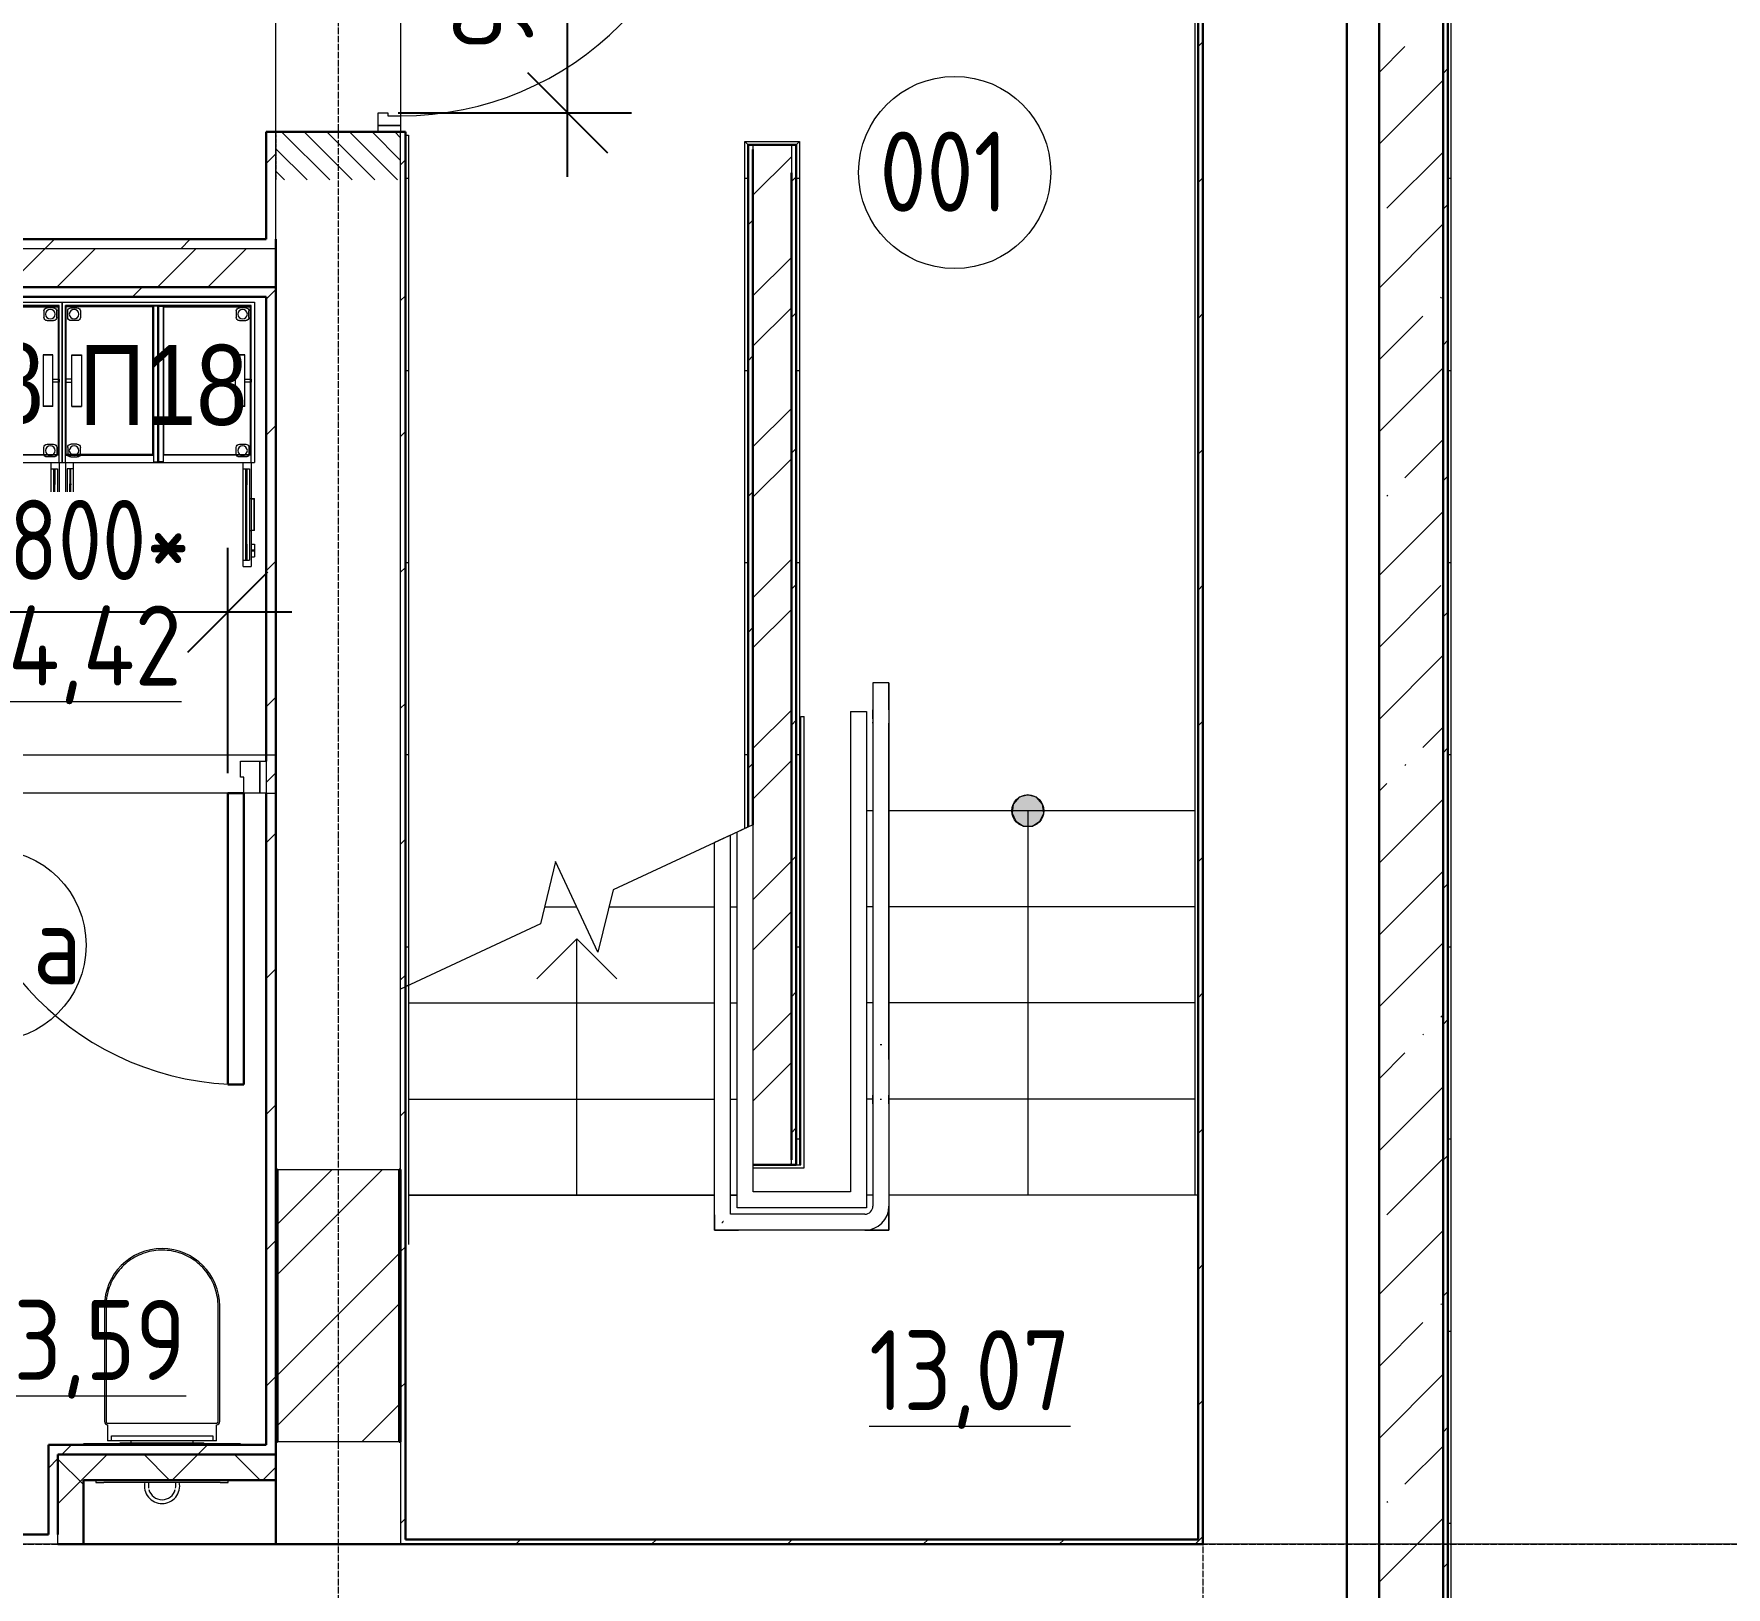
# Model space of a CAD drawing. Header units: millimetres. Extents: x -215207 to 92095, y -30385 to 123050.
# Drawn here: x -144505 to -139221, y 106840 to 111691 of the extents above; entities that cross this region are included whole.
import ezdxf
from ezdxf import colors
from ezdxf.entities.mleader import LeaderData, LeaderLine
from ezdxf.enums import TextEntityAlignment as Align
from ezdxf.math import Vec2, Vec3

# ---------------------------------------------------------------- set-up
doc = ezdxf.new("R2010")
doc.units = ezdxf.units.MM
doc.linetypes.add('ADSK_Линия сетки', pattern=[25, 20, -2.5, 0, -2.5])
doc.linetypes.add('ADSK_Штриховая_ш2 п1_5', pattern=[4.5, 3, -1.5])
doc.layers.add('PLAN', color=1, linetype='Continuous', lineweight=9, true_color=0xff0000)
for name, color, linetype, lineweight in [('Двери', 7, 'Continuous', 9), ('ДОНМ_ТХ_(Нейтральное_мебель)', 32, 'Continuous', 20), ('ДОНМ_ТХ_Анно', 84, 'Continuous', 20), ('Лестницы', 7, 'Continuous', 9), ('Марки помещений', 7, 'Continuous', 20), ('Ограждение', 7, 'Continuous', 9), ('Оси', 7, 'Continuous', 9), ('Перекрытие', 7, 'Continuous', 20), ('Сантехника', 7, 'Continuous', 20), ('Стены наружные', 7, 'Continuous', 20), ('Стены штриховка', 7, 'Continuous', 9), ('Стрелки вверх', 7, 'Continuous', 20)]:
    doc.layers.add(name, color=color, linetype=linetype, lineweight=lineweight)
doc.layers.add('Мультивыноски отполение', color=7, linetype='Continuous')
doc.layers.add('тх разм', color=7, linetype='Continuous')
doc.styles.add('DCAD_TEXT', font='GOST_Common.ttf', dxfattribs={"height": 180})
doc.styles.add('GOST Common_3', font='GOST_Common.ttf', dxfattribs={"width": 0.9, "height": 2.5})
doc.styles.add('ГОСТ 2.304', font='CS_Gost2304.shx')
doc.styles.add('ТХ_ДОНМ', font='ARIALN.TTF')
doc.dimstyles.new('СПДС', dxfattribs={"dimscale": 100, "dimtxt": 2.5, "dimasz": 2.5, "dimexe": 2, "dimexo": 0.625, "dimgap": 1, "dimtad": 1, "dimdec": 0, "dimtxsty": 'ГОСТ 2.304', "dimblk": 'OBLIQUE', "dimblk1": 'OBLIQUE', "dimblk2": 'OBLIQUE', "dimcen": 2.5, "dimdle": 2, "dimadec": 0, "dimazin": 2, "dimtfac": 0.75, "dimtdec": 4, "dimtmove": 1, "dimatfit": 3, "dimfxl": 0, "dimtolj": 1, "dimarcsym": 0})
pattern_1 = [(0, (26336, -26760.27), (0, 600), []), (90, (26336, -26760.27), (-600, 4e-14), [])]

# ---------------------------------------------------------------- blocks, each defined once
blk = doc.blocks.new('шр22вск')
at = {"layer": 'PLAN', "color": 0, "linetype": 'ByBlock', "lineweight": -2}
for p, q in [((483849.1, -130651.6), (483849.1, -131151.6)), ((484449.1, -130651.6), (483849.1, -130651.6)), ((483859.1, -131151.6), (483859.1, -130661.6)), ((483859.1, -130661.6), (484439.1, -130661.6)), ((484134.1, -130663.6), (483859.1, -130663.6)), ((484132.1, -130665.6), (483861.1, -130665.6)), ((483861.1, -131126.6), (483861.1, -130665.6)), ((483866.2, -130698.7), (483866.2, -130678.7)), ((483876.2, -130668.7), (483896.2, -130668.7)), ((483906.2, -130678.7), (483906.2, -130698.7)), ((484132.1, -131126.6), (484132.1, -130665.6)), ((484134.1, -130661.6), (484134.1, -131151.6)), ((484134.1, -130661.6), (484164.1, -130661.6)), ((484147.1, -130663.6), (484134.1, -130663.6)), ((484147.1, -131149.6), (484147.1, -130663.6)), ((484151.1, -130663.6), (484164.1, -130663.6)), ((484151.1, -131149.6), (484151.1, -130663.6)), ((484164.1, -130661.6), (484164.1, -131151.6)), ((484164.1, -130663.6), (484439.1, -130663.6)), ((484166.1, -130665.6), (484437.1, -130665.6)), ((484166.1, -131126.6), (484166.1, -130665.6)), ((484392.1, -130678.7), (484392.1, -130698.7)), ((484422.1, -130668.7), (484402.1, -130668.7)), ((484432.1, -130698.7), (484432.1, -130678.7)), ((484437.1, -131126.6), (484437.1, -130665.6)), ((484439.1, -131151.6), (484439.1, -130661.6)), ((484449.1, -131151.6), (484449.1, -130651.6)), ((483896.2, -130708.7), (483876.2, -130708.7)), ((484402.1, -130708.7), (484422.1, -130708.7)), ((483879.1, -130891.1), (483879.1, -130815.5)), ((483879.1, -130815.5), (483909.1, -130815.5)), ((483879.1, -130816.5), (483909.1, -130816.5)), ((483909.1, -130815.5), (483909.1, -130976.8)), ((484389.1, -130815.5), (484389.1, -130976.8)), ((484419.1, -130815.5), (484389.1, -130815.5)), ((484419.1, -130816.5), (484389.1, -130816.5)), ((484419.1, -130891.1), (484419.1, -130815.5)), ((483859.1, -130891.1), (483859.1, -130901.1)), ((483879.1, -130891.1), (483859.1, -130891.1)), ((483879.1, -130901.1), (483879.1, -130891.1)), ((484419.1, -130891.1), (484439.1, -130891.1)), ((484419.1, -130901.1), (484419.1, -130891.1)), ((484439.1, -130891.1), (484439.1, -130901.1)), ((483859.1, -130901.1), (483879.1, -130901.1)), ((483879.1, -130976.8), (483879.1, -130901.1)), ((484439.1, -130901.1), (484419.1, -130901.1)), ((484419.1, -130976.8), (484419.1, -130901.1)), ((483879.1, -130975.8), (483909.1, -130975.8)), ((483879.1, -130976.8), (483909.1, -130976.8)), ((484419.1, -130975.8), (484389.1, -130975.8)), ((484419.1, -130976.8), (484389.1, -130976.8)), ((483866.2, -131104.6), (483866.2, -131124.6)), ((483896.2, -131094.6), (483876.2, -131094.6)), ((483906.2, -131124.6), (483906.2, -131104.6)), ((484392.1, -131124.6), (484392.1, -131104.6)), ((484402.1, -131094.6), (484422.1, -131094.6)), ((484432.1, -131104.6), (484432.1, -131124.6)), ((484449.1, -131151.6), (483849.1, -131151.6)), ((483859.1, -131128.6), (484134.1, -131128.6)), ((483859.1, -131151.6), (483859.1, -131476.6)), ((484132.1, -131126.6), (483861.1, -131126.6)), ((483876.2, -131134.6), (483896.2, -131134.6)), ((483884.1, -131476.6), (483884.1, -131151.6)), ((484134.1, -131149.6), (484147.1, -131149.6)), ((484164.1, -131149.6), (484151.1, -131149.6)), ((484439.1, -131128.6), (484164.1, -131128.6)), ((484166.1, -131126.6), (484437.1, -131126.6)), ((484422.1, -131134.6), (484402.1, -131134.6)), ((484414.1, -131476.6), (484414.1, -131151.6)), ((484439.1, -131151.6), (484439.1, -131476.6)), ((483884.1, -131171.6), (483864.1, -131171.6)), ((483864.1, -131171.6), (483864.1, -131456.6)), ((483872.6, -131171.6), (483872.6, -131220.6)), ((483875.6, -131220.6), (483875.6, -131171.6)), ((484414.1, -131171.6), (484434.1, -131171.6)), ((484422.6, -131220.6), (484422.6, -131171.6)), ((484425.6, -131171.6), (484425.6, -131220.6)), ((484434.1, -131171.6), (484434.1, -131456.6)), ((483859.1, -131264.1), (483849.1, -131264.1)), ((483849.1, -131364.1), (483849.1, -131264.1)), ((483864.1, -131264.1), (483859.1, -131264.1)), ((483872.6, -131407.6), (483872.6, -131220.6)), ((483873.6, -131220.6), (483872.9, -131221.3)), ((483873.6, -131218.6), (483874.6, -131218.6)), ((483873.6, -131221.6), (483874.6, -131221.6)), ((483875.3, -131221.3), (483874.6, -131220.6)), ((483875.6, -131407.6), (483875.6, -131220.6)), ((484422.6, -131407.6), (484422.6, -131220.6)), ((484422.9, -131221.3), (484423.6, -131220.6)), ((484424.6, -131218.6), (484423.6, -131218.6)), ((484424.6, -131221.6), (484423.6, -131221.6)), ((484424.6, -131220.6), (484425.3, -131221.3)), ((484425.6, -131407.6), (484425.6, -131220.6)), ((484434.1, -131264.1), (484439.1, -131264.1)), ((484439.1, -131264.1), (484449.1, -131264.1)), ((484449.1, -131364.1), (484449.1, -131264.1)), ((483850.7, -131265.6), (483850.7, -131362.6)), ((483859.1, -131265.6), (483850.7, -131265.6)), ((484439.1, -131265.6), (484447.6, -131265.6)), ((484447.6, -131265.6), (484447.6, -131362.6)), ((483849.1, -131364.1), (483859.1, -131364.1)), ((483859.1, -131362.6), (483850.7, -131362.6)), ((483864.1, -131364.1), (483859.1, -131364.1)), ((484434.1, -131364.1), (484439.1, -131364.1)), ((484439.1, -131362.6), (484447.6, -131362.6)), ((484449.1, -131364.1), (484439.1, -131364.1)), ((483849.1, -131406.6), (483849.1, -131446.6)), ((483859.1, -131406.6), (483849.1, -131406.6)), ((483872.6, -131407.6), (483872.6, -131456.6)), ((483873.6, -131406.6), (483874.6, -131406.6)), ((483873.6, -131409.6), (483874.6, -131409.6)), ((483875.6, -131456.6), (483875.6, -131407.6)), ((484422.6, -131456.6), (484422.6, -131407.6)), ((484424.6, -131406.6), (484423.6, -131406.6)), ((484424.6, -131409.6), (484423.6, -131409.6)), ((484425.6, -131407.6), (484425.6, -131456.6)), ((484449.1, -131406.6), (484439.1, -131406.6)), ((484449.1, -131406.6), (484449.1, -131446.6)), ((483849.1, -131425.4), (483859.1, -131425.4)), ((483859.1, -131427.9), (483849.1, -131427.9)), ((483859.1, -131446.6), (483849.1, -131446.6)), ((483884.1, -131456.6), (483864.1, -131456.6)), ((484414.1, -131456.6), (484434.1, -131456.6)), ((484449.1, -131425.4), (484439.1, -131425.4)), ((484439.1, -131427.9), (484449.1, -131427.9)), ((484449.1, -131446.6), (484439.1, -131446.6)), ((483884.1, -131476.6), (483859.1, -131476.6)), ((484414.1, -131476.6), (484439.1, -131476.6))]:
    blk.add_line(p, q, dxfattribs=at)
for centre in [(483886.2, -130688.7), (484412.1, -130688.7), (483886.2, -131114.6), (484412.1, -131114.6)]:
    blk.add_circle(centre, 15, dxfattribs=at)
for centre, radius, start, end in [((483876.2, -130678.7), 10, 90, 180), ((483896.2, -130678.7), 10, 0, 90), ((484402.1, -130678.7), 10, 90, 180), ((484422.1, -130678.7), 10, 0, 90), ((483876.2, -130698.7), 10, 180, 270), ((483896.2, -130698.7), 10, 270, 0), ((484402.1, -130698.7), 10, 180, 270), ((484422.1, -130698.7), 10, 270, 0), ((483876.2, -131104.6), 10, 90, 180), ((483896.2, -131104.6), 10, 0, 90), ((484402.1, -131104.6), 10, 90, 180), ((484422.1, -131104.6), 10, 0, 90), ((483876.2, -131124.6), 10, 180, 270), ((483896.2, -131124.6), 10, 270, 0), ((484402.1, -131124.6), 10, 180, 270), ((484422.1, -131124.6), 10, 270, 0), ((483873.6, -131219.6), 1, 90, 180), ((483873.6, -131220.6), 1, 180, 225), ((483873.6, -131220.6), 1, 225, 270), ((483874.6, -131219.6), 1, 0, 90), ((483874.6, -131220.6), 1, 270, 315), ((483874.6, -131220.6), 1, 315, 0), ((484423.6, -131219.6), 1, 90, 180), ((484423.6, -131220.6), 1, 180, 225), ((484423.6, -131220.6), 1, 225, 270), ((484424.6, -131219.6), 1, 0, 90), ((484424.6, -131220.6), 1, 270, 315), ((484424.6, -131220.6), 1, 315, 0), ((483873.6, -131407.6), 1, 90, 180), ((483873.6, -131408.6), 1, 180, 270), ((483874.6, -131407.6), 1, 0, 90), ((483874.6, -131408.6), 1, 270, 0), ((484423.6, -131407.6), 1, 90, 180), ((484423.6, -131408.6), 1, 180, 270), ((484424.6, -131407.6), 1, 0, 90), ((484424.6, -131408.6), 1, 270, 0)]:
    blk.add_arc(centre, radius, start, end, dxfattribs=at)
blk = doc.blocks.new('Подвал 21082025 планы')
at = {"layer": 'Двери', "lineweight": 18}
h = blk.add_hatch(dxfattribs=at)
h.set_pattern_fill('FP_1', color=256, angle=-90, style=0, pattern_type=2)
h.set_pattern_definition([(315, (50900, -6455), (35.3553, 35.3553), [])])
h.paths.add_polyline_path([(51095, -7140), (51095, -6990), (50705, -6990), (50705, -7140)])
h.paths.add_polyline_path([(50705, -5920), (51095, -5920), (51095, -5770), (50705, -5770)])
at = {"layer": 'Ограждение'}
h = blk.add_hatch(dxfattribs=at)
h.set_pattern_fill('FP_21', color=256, style=0, pattern_type=2)
h.set_pattern_definition(pattern_1)
h.paths.add_polyline_path([(54375, -12125), (54375, -5550), (54365, -5560), (54365, -12115)])
h = blk.add_hatch(dxfattribs=at)
h.set_pattern_fill('FP_21', color=256, style=0, pattern_type=2)
h.set_pattern_definition(pattern_1)
h.paths.add_polyline_path([(51110, -9659.5), (51120, -9654.8), (51120, -7000), (51110, -7000), (51110, -9654.8)])
h = blk.add_hatch(dxfattribs=at)
h.set_pattern_fill('FP_21', color=256, style=0, pattern_type=2)
h.set_pattern_definition(pattern_1)
h.paths.add_polyline_path([(52170, -9165.2), (52180, -9160.5), (52179.9, -7029.9), (52170, -7020), (52170, -9159.2)])
h = blk.add_hatch(dxfattribs=at)
h.set_pattern_fill('FP_21', color=256, style=0, pattern_type=2)
h.set_pattern_definition(pattern_1)
h.paths.add_polyline_path([(52340, -10215), (52340, -7020), (52330, -7030), (52330, -10215)])
at = {"layer": 'Стрелки вверх'}
h = blk.add_hatch(color=256, dxfattribs=at)
edge = h.paths.add_edge_path()
edge.add_arc((53053.5, -9110), 50, 0, 360)
blk.add_hatch(color=256, dxfattribs=at).paths.add_polyline_path([(53067.6, -9158), (53091.3, -9142.7), (53103, -9117.1), (53099, -9089.2), (53080.6, -9067.9), (53053.5, -9060), (53026.5, -9067.9), (53008, -9089.2), (53004, -9117.1), (53015.7, -9142.7), (53039.4, -9158)])
at = {"layer": 'Двери'}
for p, q in [((51025, -6930), (51055, -6930)), ((51025, -6970), (51025, -6930)), ((51095, -6970), (51025, -6970)), ((51025, -6990), (51025, -6970)), ((51025, -6970), (51095, -6970)), ((51055, -6930), (51055, -6940)), ((51055, -6940), (51095, -6940)), ((51095, -6940), (51095, -6970)), ((51095, -6970), (51095, -6990)), ((51095, -6990), (51025, -6990)), ((50595, -8955), (50655, -8955)), ((50595, -9005), (50595, -8955)), ((50655, -8955), (50655, -9055)), ((50655, -9055), (50655, -8955)), ((50655, -8955), (50675, -8955)), ((50675, -8955), (50675, -9055)), ((50605, -9005), (50595, -9005)), ((50605, -9055), (50605, -9005)), ((50655, -9055), (50605, -9055)), ((50675, -9055), (50655, -9055))]:
    blk.add_line(p, q, dxfattribs=at)
at = {"layer": 'Двери', "linetype": 'ADSK_Штриховая_ш2 п1_5'}
for p, q in [((51095, -6990), (50705, -6990)), ((50705, -6990), (50705, -7140)), ((51095, -7140), (51095, -6990))]:
    blk.add_line(p, q, dxfattribs=at)
at = {"layer": 'Двери', "lineweight": 30}
for p, q in [((50555, -9965), (50555, -9055)), ((50555, -9055), (50605, -9055)), ((50605, -9055), (50605, -9965)), ((50605, -9965), (50555, -9965))]:
    blk.add_line(p, q, dxfattribs=at)
at = {"layer": 'Двери'}
for centre, radius, start, end in [((51095, -5970), 970, 270, 0), ((50605, -9055), 910, 180, 270)]:
    blk.add_arc(centre, radius, start, end, dxfattribs=at)
at = {"layer": 'Лестницы'}
for p, q in [((52569.6, -9110), (52549.6, -9110)), ((52569.6, -9110), (52549.6, -9110)), ((53575, -9110), (52619.6, -9110)), ((53575, -9110), (52619.6, -9110)), ((52195, -9153.5), (51758.3, -9357.2)), ((51579, -9268.4), (51531.7, -9462.8)), ((51711, -9551.6), (51579, -9268.4)), ((51758.3, -9357.2), (51711, -9551.6)), ((51544.6, -9410), (51645, -9410)), ((51544.6, -9410), (51645, -9410)), ((51745.4, -9410), (52075.4, -9410)), ((51745.4, -9410), (52075.4, -9410)), ((52125.4, -9410), (52145.4, -9410)), ((52125.4, -9410), (52145.4, -9410)), ((52569.6, -9410), (52549.6, -9410)), ((52569.6, -9410), (52549.6, -9410)), ((53575, -9410), (52619.6, -9410)), ((53575, -9410), (52619.6, -9410)), ((51531.7, -9462.8), (51095, -9666.5)), ((51120, -9710), (52075.4, -9710)), ((51120, -9710), (52075.4, -9710)), ((52125.4, -9710), (52145.4, -9710)), ((52125.4, -9710), (52145.4, -9710)), ((52569.6, -9710), (52549.6, -9710)), ((52569.6, -9710), (52549.6, -9710)), ((53575, -9710), (52619.6, -9710)), ((53575, -9710), (52619.6, -9710)), ((51120, -10010), (52075.4, -10010)), ((51120, -10010), (52075.4, -10010)), ((52125.4, -10010), (52145.4, -10010)), ((52125.4, -10010), (52145.4, -10010)), ((52569.6, -10010), (52549.6, -10010)), ((52569.6, -10010), (52549.6, -10010)), ((53575, -10010), (52619.6, -10010)), ((53575, -10010), (52619.6, -10010)), ((51120, -10310), (52075.4, -10310)), ((51120, -10310), (52075.4, -10310)), ((52125.4, -10310), (52145.4, -10310)), ((52125.4, -10310), (52145.4, -10310))]:
    blk.add_line(p, q, dxfattribs=at)
at = {"layer": 'Марки помещений'}
for centre in [(52824.9, -7116.8), (49812.8, -9529.7)]:
    blk.add_circle(centre, 300, dxfattribs=at)
at = {"layer": 'Ограждение'}
for p, q in [((54375, -12125), (54375, -5550)), ((53575, -5920), (53575, -8810)), ((51110, -7000), (51120, -7000)), ((51120, -7000), (51120, -9654.8)), ((52170, -7020), (52180, -7030)), ((52170, -9165.2), (52170, -7020)), ((52180, -7030), (52170, -7020)), ((52170, -7020), (52340, -7020)), ((52330, -7030), (52340, -7020)), ((52340, -7020), (52330, -7030)), ((52340, -7020), (52340, -10215)), ((52569.6, -8710), (52569.6, -8795.2)), ((52619.6, -8710), (52569.6, -8710)), ((52569.6, -8710), (52569.6, -8795.2)), ((52596.9, -8710), (52592.3, -8710)), ((52619.6, -8795.2), (52619.6, -8710)), ((52619.6, -8710), (52619.6, -8795.2)), ((52345, -8815), (52355, -8815)), ((52345, -10215), (52345, -8815)), ((52355, -10225), (52355, -8815)), ((52499.6, -8800), (52549.6, -8800)), ((52499.6, -8800), (52499.6, -8810)), ((52499.6, -8810), (52499.6, -10010)), ((52549.6, -8800), (52549.6, -8810)), ((52549.6, -8810), (52549.6, -10010)), ((52569.6, -8795.2), (52569.6, -8822.4)), ((52569.6, -8822.4), (52569.6, -9997.6)), ((52619.6, -8795.2), (52619.6, -8822.4)), ((52619.6, -8822.4), (52619.6, -9997.6)), ((53575, -8810), (53575, -10010)), ((52569.6, -8836.1), (52569.6, -8833.5)), ((52569.6, -8836.1), (52569.6, -9886.6)), ((52619.6, -8835), (52619.6, -8836.1)), ((52619.6, -9886.6), (52619.6, -8836.1)), ((52125.4, -9186), (52075.4, -9209.3)), ((52125.4, -10369.6), (52125.4, -9186)), ((52195, -9153.5), (52145.4, -9176.7)), ((52195, -9153.5), (52145.4, -9176.7)), ((52145.4, -10349.6), (52145.4, -9176.7)), ((52182.9, -9159.2), (52157.9, -9170.8)), ((52195.4, -9153.5), (52195, -9153.5)), ((52195.4, -9153.5), (52195, -9153.5)), ((52195.4, -10299.6), (52195.4, -9153.5)), ((52075.4, -10371.8), (52075.4, -9209.3)), ((51120, -9654.8), (51110, -9659.5)), ((51120, -9654.8), (51120, -10463.8)), ((52597.2, -9841), (52592, -9841)), ((52499.6, -10010), (52499.6, -10299.6)), ((52549.6, -10010), (52549.6, -10349.6)), ((52569.6, -10024.8), (52569.6, -9997.6)), ((52569.6, -9997.6), (52569.6, -10017.4)), ((52569.6, -9997.6), (52569.6, -10010)), ((52569.6, -10010), (52569.6, -10024.8)), ((52569.6, -10017.4), (52569.6, -10024.8)), ((52569.6, -10024.8), (52569.6, -10344.6)), ((52619.6, -10024.8), (52619.6, -9997.6)), ((52619.6, -10017.4), (52619.6, -9997.6)), ((52619.6, -9997.6), (52619.6, -10010)), ((52619.6, -10010), (52619.6, -10024.8)), ((52619.6, -10024.8), (52619.6, -10017.4)), ((52619.6, -10024.8), (52619.6, -10344.6)), ((53575, -10010), (53575, -10310)), ((52195.4, -10225), (52355, -10225)), ((52330, -10215), (52345, -10215)), ((52499.6, -10299.6), (52195.4, -10299.6)), ((52549.6, -10349.6), (52145.4, -10349.6)), ((52619.6, -10419.6), (52619.6, -10344.6)), ((52619.6, -10344.6), (52619.6, -10419.6)), ((52075.4, -10371.8), (52075.4, -10394.6)), ((52075.4, -10371.8), (52075.4, -10419.6)), ((52075.4, -10419.6), (52075.4, -10371.8)), ((52150.4, -10369.6), (52125.4, -10369.6)), ((52150.4, -10369.6), (52125.4, -10369.6)), ((52150.4, -10369.6), (52125.4, -10369.6)), ((52544.6, -10369.6), (52150.4, -10369.6)), ((52075.4, -10419.6), (52150.4, -10419.6)), ((52150.4, -10419.6), (52075.4, -10419.6)), ((52150.4, -10419.6), (52100.4, -10419.6)), ((52544.6, -10419.6), (52150.4, -10419.6)), ((52544.6, -10419.6), (52619.6, -10419.6)), ((52619.6, -10419.6), (52544.6, -10419.6))]:
    blk.add_line(p, q, dxfattribs=at)
at = {"layer": 'Ограждение', "flags": 128}
for points in [[(52569.6, -8822.4), (52569.6, -8819.9), (52569.6, -8817.1), (52569.6, -8814.2), (52569.6, -8811.3), (52569.6, -8808.3), (52569.6, -8805.4), (52569.6, -8802.4), (52569.6, -8799.4), (52569.6, -8796.4), (52569.6, -8795.2)], [(52619.6, -8795.2), (52619.6, -8798.2), (52619.6, -8801.2), (52619.6, -8804.2), (52619.6, -8807.1), (52619.6, -8810.1), (52619.6, -8813), (52619.6, -8815.9), (52619.6, -8818.8), (52619.6, -8821.6)]]:
    blk.add_lwpolyline(points, dxfattribs=at)
at = {"layer": 'Ограждение'}
for radius in [25, 75]:
    blk.add_arc((52544.6, -10344.6), radius, 270, 0, dxfattribs=at)
blk.add_open_spline([(52592.6, -10010), (52593.3, -10010), (52594.6, -10010), (52595.9, -10010), (52596.6, -10010)], degree=3, dxfattribs=at)
blk.add_open_spline([(52102.7, -10392.3), (52102.5, -10392.5), (52101.7, -10393.3), (52100.4, -10394.6), (52099.1, -10395.9), (52098.3, -10396.7), (52098.1, -10396.9)], degree=3, knots=[0.4701827, 0.4701827, 0.4701827, 0.4701827, 0.47916667, 0.5, 0.52083333, 0.5298173, 0.5298173, 0.5298173, 0.5298173], dxfattribs=at)
at = {"layer": 'Оси', "linetype": 'ADSK_Линия сетки'}
for p, q in [((50900, 2145.7), (50900, -17365.8)), ((53600, 2145.7), (53600, -17365.8)), ((56682.9, -11400), (-12349.1, -11400))]:
    blk.add_line(p, q, dxfattribs=at)
at = {"layer": 'Перекрытие', "color": 49, "true_color": 0x464646}
for p, q in [((50705, -6990), (50705, -5920)), ((49625, -8935), (50675, -8935)), ((50555, -9055), (49695, -9055)), ((52075.4, -10310), (51120, -10310)), ((52145.4, -10310), (52125.4, -10310)), ((52569.6, -10310), (52549.6, -10310)), ((53585, -10310), (52619.6, -10310))]:
    blk.add_line(p, q, dxfattribs=at)
at = {"layer": 'Сантехника'}
for p, q in [((50170, -10657), (50170, -11017)), ((50175, -10657), (50175, -11017)), ((50525, -11017), (50525, -10657)), ((50530, -11017), (50530, -10657)), ((50180, -11022), (50520, -11022)), ((50180, -11027), (50180, -11077)), ((50520, -11077), (50520, -11027)), ((50191.8, -11077), (50180, -11077)), ((50191.8, -11062), (50508.2, -11062)), ((50191.8, -11077), (50191.8, -11062)), ((50508.2, -11077), (50191.8, -11077)), ((50508.2, -11062), (50508.2, -11077)), ((50520, -11077), (50508.2, -11077))]:
    blk.add_line(p, q, dxfattribs=at)
at = {"layer": 'Сантехника', "lineweight": 9}
for p, q in [((50135, -11087), (50105, -11087)), ((50105, -11087), (50105, -11090)), ((50106.5, -11090), (50106.5, -11088.5)), ((50106.5, -11088.5), (50133.5, -11088.5)), ((50132.5, -11089.5), (50107.5, -11089.5)), ((50133.5, -11088.5), (50133.5, -11090)), ((50565, -11087), (50135, -11087)), ((50135, -11087), (50135, -11090)), ((50135, -11090), (50135, -11087)), ((50144.1, -11087), (50143.2, -11087)), ((50219.1, -11084), (50480.9, -11084)), ((50219.1, -11087), (50219.1, -11084)), ((50253, -11084), (50253, -11077)), ((50447, -11084), (50447, -11077)), ((50480.9, -11087), (50480.9, -11084)), ((50556.7, -11087), (50555.9, -11087)), ((50565, -11090), (50565, -11087)), ((50595, -11087), (50565, -11087)), ((50565, -11087), (50565, -11090)), ((50566.5, -11090), (50566.5, -11088.5)), ((50566.5, -11088.5), (50593.5, -11088.5)), ((50592.5, -11089.5), (50567.5, -11089.5)), ((50593.5, -11088.5), (50593.5, -11090)), ((50595, -11090), (50595, -11087)), ((50143.2, -11200), (50143.2, -11207)), ((50556.7, -11207), (50556.7, -11200)), ((50143.2, -11207), (50168.2, -11207)), ((50531.7, -11207), (50168.2, -11207)), ((50531.7, -11207), (50556.7, -11207))]:
    blk.add_line(p, q, dxfattribs=at)
at = {"layer": 'Сантехника', "flags": 128}
for points in [[(50525, -10657), (50524.9, -10650), (50524.4, -10643), (50523.7, -10636.1), (50522.8, -10629.1), (50521.5, -10622.2), (50520, -10615.4), (50518.2, -10608.6), (50516.1, -10602), (50513.8, -10595.4), (50511.2, -10588.9), (50508.3, -10582.5), (50505.2, -10576.2), (50501.9, -10570), (50498.3, -10564), (50494.4, -10558.2), (50490.4, -10552.5), (50486.1, -10547), (50481.6, -10541.6), (50476.8, -10536.4), (50471.9, -10531.5), (50466.8, -10526.7), (50461.5, -10522.1), (50456, -10517.8), (50450.4, -10513.6), (50444.6, -10509.7), (50438.6, -10506.1), (50432.5, -10502.7), (50426.2, -10499.5), (50419.9, -10496.6), (50413.4, -10493.9), (50406.8, -10491.5), (50400.2, -10489.3), (50393.4, -10487.5), (50386.6, -10485.9), (50379.7, -10484.5), (50372.8, -10483.5), (50365.9, -10482.7), (50358.9, -10482.2), (50351.9, -10482), (50344.9, -10482.1), (50337.9, -10482.4), (50330.9, -10483), (50324, -10483.9), (50317.1, -10485.1), (50310.2, -10486.6), (50303.5, -10488.3), (50296.7, -10490.3), (50290.1, -10492.6), (50283.6, -10495.1), (50277.2, -10497.9), (50270.9, -10500.9), (50264.7, -10504.2), (50258.6, -10507.7), (50252.8, -10511.5), (50247, -10515.5), (50241.4, -10519.7), (50236, -10524.2), (50230.8, -10528.9), (50225.8, -10533.7), (50221, -10538.8), (50216.3, -10544), (50211.9, -10549.5), (50207.7, -10555.1), (50203.8, -10560.9), (50200, -10566.8), (50196.6, -10572.9), (50193.3, -10579.1), (50190.3, -10585.4), (50187.6, -10591.8), (50185.1, -10598.4), (50182.9, -10605), (50181, -10611.7), (50179.3, -10618.5), (50177.9, -10625.4), (50176.8, -10632.3), (50175.9, -10639.3), (50175.3, -10646.2), (50175, -10653.2), (50175, -10657)], [(50175, -11017), (50175, -11017.2), (50175, -11017.4), (50175, -11017.6), (50175.1, -11017.8), (50175.1, -11018), (50175.1, -11018.2), (50175.2, -11018.4), (50175.3, -11018.6), (50175.3, -11018.8), (50175.4, -11018.9), (50175.5, -11019.1), (50175.6, -11019.3), (50175.7, -11019.5), (50175.8, -11019.7), (50175.9, -11019.8), (50176, -11020), (50176.1, -11020.1), (50176.2, -11020.3), (50176.4, -11020.4), (50176.5, -11020.6), (50176.7, -11020.7), (50176.8, -11020.9), (50177, -11021), (50177.1, -11021.1), (50177.3, -11021.2), (50177.5, -11021.3), (50177.6, -11021.4), (50177.8, -11021.5), (50178, -11021.6), (50178.2, -11021.7), (50178.4, -11021.7), (50178.6, -11021.8), (50178.8, -11021.8), (50179, -11021.9), (50179.2, -11021.9), (50179.3, -11022), (50179.5, -11022), (50179.7, -11022), (50179.9, -11022), (50180, -11022)], [(50520, -11022), (50520.2, -11022), (50520.4, -11022), (50520.6, -11022), (50520.8, -11021.9), (50521, -11021.9), (50521.2, -11021.9), (50521.4, -11021.8), (50521.6, -11021.7), (50521.8, -11021.7), (50521.9, -11021.6), (50522.1, -11021.5), (50522.3, -11021.4), (50522.5, -11021.3), (50522.7, -11021.2), (50522.8, -11021.1), (50523, -11021), (50523.1, -11020.9), (50523.3, -11020.8), (50523.4, -11020.6), (50523.6, -11020.5), (50523.7, -11020.3), (50523.9, -11020.2), (50524, -11020), (50524.1, -11019.9), (50524.2, -11019.7), (50524.3, -11019.5), (50524.4, -11019.4), (50524.5, -11019.2), (50524.6, -11019), (50524.7, -11018.8), (50524.7, -11018.6), (50524.8, -11018.4), (50524.8, -11018.2), (50524.9, -11018), (50524.9, -11017.8), (50525, -11017.7), (50525, -11017.5), (50525, -11017.3), (50525, -11017.1), (50525, -11017)]]:
    blk.add_lwpolyline(points, dxfattribs=at)
at = {"layer": 'Сантехника', "lineweight": 9, "flags": 128}
for points in [[(50307.3, -11208.1), (50307.3, -11209.2), (50307.3, -11210.3), (50307.3, -11211.3), (50307.3, -11212.3), (50307.3, -11213.1), (50307.3, -11214), (50307.3, -11214.7), (50307.3, -11215.4), (50307.3, -11216), (50307.3, -11216.6), (50307.3, -11217), (50307.3, -11217.5), (50307.3, -11217.8), (50307.3, -11218.1), (50307.3, -11218.3), (50307.3, -11218.4), (50307.3, -11218.4), (50307.3, -11218.4)], [(50392.7, -11218.4), (50392.7, -11218.4), (50392.7, -11218.3), (50392.7, -11218.1), (50392.7, -11217.9), (50392.7, -11217.6), (50392.7, -11217.2), (50392.7, -11216.7), (50392.7, -11216.2), (50392.7, -11215.6), (50392.7, -11214.9), (50392.7, -11214.2), (50392.7, -11213.4), (50392.7, -11212.5), (50392.7, -11211.6), (50392.7, -11210.6), (50392.7, -11209.5), (50392.7, -11208.4), (50392.7, -11207.3)]]:
    blk.add_lwpolyline(points, dxfattribs=at)
at = {"layer": 'Сантехника'}
for centre, radius, start, end in [((50350, -10657), 180, 0, 180), ((50350, -10657), 175, 179.0922, 180), ((50350, -10657), 175, 179.0922, 180), ((50350, -10657), 175, 0, 0.9078), ((50350, -10657), 175, 0, 0.9078), ((50180, -11017), 10, 180, 270), ((50180, -11017), 5, 180, 210), ((50180, -11017), 5, 180, 210), ((50180, -11017), 5, 195, 210), ((50180, -11017), 5, 240, 270), ((50180, -11017), 5, 240, 270), ((50180, -11017), 5, 240, 270), ((50520, -11017), 10, 270, 0), ((50520, -11017), 5, 270, 300), ((50520, -11017), 5, 270, 300), ((50520, -11017), 5, 270, 300), ((50520, -11017), 5, 330, 0), ((50520, -11017), 5, 330, 0), ((50520, -11017), 5, 330, 345)]:
    blk.add_arc(centre, radius, start, end, dxfattribs=at)
at = {"layer": 'Сантехника', "lineweight": 9}
for radius, start, end in [(55, 167.9742, 270), (42.7, 175.8024, 177.7583), (42.7, 180, 182.0828), (42.7, 180, 189.1301), (42.7, 195, 270), (55, 270, 12.0258), (42.7, 270, 345), (42.7, 350.5014, 2.7572), (42.7, 357.4662, 0)]:
    blk.add_arc((50350, -11218.4), radius, start, end, dxfattribs=at)
for points, knots in [([(50135, -11087), (50135, -11087.1), (50135, -11087.1), (50135.1, -11087.2), (50135.1, -11087.3), (50135.2, -11087.3), (50135.2, -11087.4), (50135.3, -11087.5), (50135.4, -11087.6), (50135.5, -11087.7), (50135.6, -11087.9), (50135.7, -11088), (50135.8, -11088.1), (50135.9, -11088.3), (50136.1, -11088.4), (50136.2, -11088.5), (50136.3, -11088.7), (50136.5, -11088.8), (50136.6, -11089), (50136.9, -11089.4), (50137.2, -11089.7), (50137.4, -11089.9)], [0, 0, 0, 0, 0.0714286, 0.1071429, 0.1428571, 0.1785714, 0.2142857, 0.25, 0.2857143, 0.3214286, 0.3571429, 0.3928571, 0.4285714, 0.4642857, 0.5, 0.5357143, 0.5714286, 0.6071429, 0.6428571, 0.7142857, 0.8571429, 0.8571429, 0.8571429, 0.8571429]), ([(50562.6, -11089.9), (50562.8, -11089.7), (50563.1, -11089.4), (50563.4, -11089), (50563.5, -11088.8), (50563.7, -11088.7), (50563.8, -11088.5), (50563.9, -11088.4), (50564.1, -11088.3), (50564.2, -11088.1), (50564.3, -11088), (50564.4, -11087.9), (50564.5, -11087.7), (50564.6, -11087.6), (50564.7, -11087.5), (50564.8, -11087.4), (50564.8, -11087.3), (50564.9, -11087.3), (50564.9, -11087.2), (50565, -11087.1), (50565, -11087.1), (50565, -11087)], [0.1428571, 0.1428571, 0.1428571, 0.1428571, 0.2857143, 0.3571429, 0.3928571, 0.4285714, 0.4642857, 0.5, 0.5357143, 0.5714286, 0.6071429, 0.6428571, 0.6785714, 0.7142857, 0.75, 0.7857143, 0.8214286, 0.8571429, 0.8928571, 0.9285714, 1, 1, 1, 1])]:
    blk.add_open_spline(points, degree=3, knots=knots, dxfattribs=at)
at = {"layer": 'Стены наружные', "lineweight": 30}
for p, q in [((54050, -5505), (54050, -11850)), ((54350, -12100), (54350, -5575)), ((54365, -12115), (54365, -5560)), ((54150, -5825), (54150, -11850)), ((53585, -5910), (53585, -11385)), ((53600, -11400), (53600, -5895)), ((51110, -6990), (50675, -6990)), ((50675, -6990), (50675, -7325)), ((51110, -11385), (51110, -6990)), ((52330, -7030), (52180, -7030)), ((52180, -7030), (52180, -9160.5)), ((52195, -7045), (52195, -9153.7)), ((52330, -10215), (52330, -7030)), ((52315, -10200), (52315, -7117.6)), ((50675, -7325), (48905, -7325)), ((50705, -11400), (50705, -7325)), ((47680, -7475), (50705, -7475)), ((47710, -7505), (50675, -7505)), ((50675, -7505), (50675, -8955)), ((50675, -9055), (50675, -11090)), ((50705, -10230), (50710, -10230)), ((50710, -10230), (50710, -11080)), ((51090, -10230), (51095, -10230)), ((51090, -11080), (51090, -10230)), ((51095, -10230), (51095, -11080)), ((52195.4, -10215), (52330, -10215)), ((50675, -11090), (49995, -11090)), ((49995, -11090), (49995, -11370)), ((50710, -11080), (50705, -11080)), ((51095, -11080), (51090, -11080)), ((50705, -11120), (50025, -11120)), ((50025, -11120), (50025, -11370)), ((50105, -11200), (50705, -11200)), ((50105, -11400), (50105, -11200)), ((49995, -11370), (49035, -11370)), ((50025, -11400), (53600, -11400)), ((51095, -11400), (53600, -11400)), ((53585, -11385), (51110, -11385))]:
    blk.add_line(p, q, dxfattribs=at)
at = {"layer": 'Стены наружные'}
for p, q in [((51095, -5970), (51095, -6940)), ((50705, -7325), (50705, -6990)), ((51095, -10230), (51095, -6990)), ((50710, -10230), (51090, -10230)), ((51090, -11080), (50710, -11080)), ((51095, -11080), (51095, -11400)), ((50025, -11400), (49005, -11400))]:
    blk.add_line(p, q, dxfattribs=at)
at = {"layer": 'Стены наружные', "linetype": 'Continuous', "lineweight": 9}
for p, q in [((53585, -6723.7), (53600, -6708.7)), ((54150, -6804), (54230.9, -6723.1)), ((54350, -6807.3), (54365, -6792.3)), ((54150, -7028.5), (54350, -6828.5)), ((50675, -7088.2), (50705, -7058.2)), ((51095, -7092.4), (51110, -7077.4)), ((52195, -7030.3), (52195.3, -7030)), ((52195, -7187.4), (52315, -7067.4)), ((54174.8, -7228.2), (54350, -7053)), ((52315, -7145.2), (52330, -7130.2)), ((53585, -7148), (53600, -7133)), ((54350, -7231.5), (54365, -7216.5)), ((52180, -7280.2), (52195, -7265.2)), ((54150, -7477.5), (54350, -7277.5)), ((49983.9, -7355), (50013.9, -7325)), ((50408.1, -7355), (50438.1, -7325)), ((49864.4, -7475), (49984.4, -7355)), ((50021.6, -7475), (50141.6, -7355)), ((50335.9, -7475), (50455.9, -7355)), ((50493, -7475), (50613, -7355)), ((52195.1, -7501.7), (52315, -7381.7)), ((50258.1, -7505), (50288.1, -7475)), ((50675, -7512.4), (50705, -7482.4)), ((51095, -7516.7), (51110, -7501.7)), ((52195.1, -7658.8), (52315, -7538.9)), ((52315, -7569.5), (52330, -7554.5)), ((54343.2, -7508.8), (54345.5, -7506.5)), ((53585, -7572.3), (53600, -7557.3)), ((54150, -7702), (54287, -7565)), ((54350, -7655.8), (54365, -7640.8)), ((52180, -7704.5), (52195, -7689.5)), ((54150, -7926.5), (54350, -7726.5)), ((52195.1, -7973.1), (52315, -7853.2)), ((50675, -7936.7), (50705, -7906.7)), ((51095, -7940.9), (51110, -7925.9)), ((52315, -7993.7), (52330, -7978.7)), ((54230.9, -8070.1), (54350, -7951)), ((52195.1, -8130.2), (52315, -8010.4)), ((53585, -7996.5), (53600, -7981.5)), ((54350, -8080.1), (54365, -8065.1)), ((52180, -8128.7), (52195, -8113.7)), ((54174.8, -8126.2), (54177.1, -8123.9)), ((54150, -8375.5), (54350, -8175.5)), ((50675, -8360.9), (50705, -8330.9)), ((52195.2, -8444.5), (52315, -8324.7)), ((51095, -8365.2), (51110, -8350.2)), ((52315, -8418), (52330, -8403)), ((53585, -8420.8), (53600, -8405.8)), ((54150, -8600), (54343.2, -8406.9)), ((52195.2, -8601.6), (52315, -8481.8)), ((54350, -8504.3), (54365, -8489.3)), ((52180, -8553), (52195, -8538)), ((54150, -8824.5), (54350, -8624.5)), ((50675, -8785.2), (50705, -8755.2)), ((51095, -8789.5), (51110, -8774.5)), ((52195.2, -8915.9), (52315, -8796.1)), ((52315, -8842.3), (52330, -8827.3)), ((53585, -8845.1), (53600, -8830.1)), ((54287, -8912), (54350, -8849)), ((54350, -8928.6), (54365, -8913.6)), ((52180, -8977.3), (52195, -8962.3)), ((52195.3, -9073), (52315, -8953.3)), ((54230.9, -8968.1), (54233.3, -8965.8)), ((50675, -9021.7), (50705, -8991.7)), ((54150, -9049), (54174.8, -9024.3)), ((54150, -9273.5), (54350, -9073.5)), ((50675, -9209.5), (50705, -9179.5)), ((51095, -9213.7), (51110, -9198.7)), ((52195.3, -9387.3), (52315, -9267.6)), ((52315, -9266.5), (52330, -9251.5)), ((53585, -9269.3), (53600, -9254.3)), ((54150, -9498), (54350, -9298)), ((54350, -9352.8), (54365, -9337.8)), ((52195.3, -9544.4), (52315, -9424.7)), ((54150, -9722.6), (54350, -9522.6)), ((50675, -9633.7), (50705, -9603.7)), ((51095, -9638), (51110, -9623)), ((52315, -9690.8), (52330, -9675.8)), ((53585, -9693.6), (53600, -9678.6)), ((52195.4, -9858.7), (52315, -9739.1)), ((54343.2, -9753.9), (54350, -9747.1)), ((54350, -9777.1), (54365, -9762.1)), ((54287, -9810), (54289.4, -9807.7)), ((54150, -9947.1), (54230.9, -9866.2)), ((52195.4, -10015.8), (52315, -9896.2)), ((54150, -10171.6), (54350, -9971.6)), ((50675, -10058), (50705, -10028)), ((51095, -10062.3), (51110, -10047.3)), ((52315, -10115.1), (52330, -10100.1)), ((53585, -10117.8), (53600, -10102.8)), ((54174.8, -10371.3), (54350, -10196.1)), ((54350, -10201.4), (54365, -10186.4)), ((50710, -10401.1), (50881.1, -10230)), ((50710, -10558.3), (51038.3, -10230)), ((52310.5, -10215), (52315, -10210.5)), ((50675, -10482.3), (50705, -10452.3)), ((54150, -10620.6), (54350, -10420.6)), ((50710, -10872.6), (51090, -10492.6)), ((51095, -10486.5), (51110, -10471.5)), ((53585, -10542.1), (53600, -10527.1)), ((54350, -10625.6), (54365, -10610.6)), ((50710, -11029.7), (51090, -10649.7)), ((54343.2, -10651.9), (54345.5, -10649.6)), ((54150, -10845.1), (54287, -10708.1)), ((50675, -10906.5), (50705, -10876.5)), ((54150, -11069.6), (54350, -10869.6)), ((51095, -10910.8), (51110, -10895.8)), ((50974.1, -11080), (51090, -10964.1)), ((53585, -10966.4), (53600, -10951.4)), ((54350, -11049.9), (54365, -11034.9)), ((50037.3, -11120), (50067.3, -11090)), ((50461.5, -11120), (50491.5, -11090)), ((54230.9, -11213.2), (54350, -11094.1)), ((49995, -11162.3), (50025, -11132.3)), ((50105, -11214.2), (50025, -11134.2)), ((50105, -11193.7), (50178.7, -11120)), ((50373.7, -11200), (50293.7, -11120)), ((50381.5, -11200), (50461.5, -11120)), ((50656.5, -11200), (50576.5, -11120)), ((50025, -11273.7), (50105, -11193.7)), ((50664.4, -11200), (50705, -11159.4)), ((54174.8, -11269.3), (54177.1, -11267)), ((51095, -11335.1), (51110, -11320.1)), ((54150, -11518.6), (54350, -11318.6)), ((51454.3, -11400), (51469.3, -11385)), ((51878.6, -11400), (51893.6, -11385)), ((52302.8, -11400), (52317.8, -11385)), ((52727.1, -11400), (52742.1, -11385)), ((53151.4, -11400), (53166.4, -11385)), ((53575.6, -11400), (53590.6, -11385)), ((53590.6, -11385), (53600, -11375.6)), ((54350, -11474.2), (54365, -11459.2))]:
    blk.add_line(p, q, dxfattribs=at)
at = {"layer": 'Стены штриховка'}
for p, q in [((52195, -7030), (52195, -7045)), ((52315, -7030), (52315, -7117.6)), ((50705, -7355), (48905, -7355)), ((50675, -8935), (50705, -8935)), ((50675, -9055), (50705, -9055)), ((52315, -10215), (52315, -10200)), ((50025, -11400), (50025, -11370))]:
    blk.add_line(p, q, dxfattribs=at)
at = {"layer": 'Стрелки вверх'}
for p, q in [((53026.5, -9067.9), (53008, -9089.2)), ((53053.5, -9060), (53026.5, -9067.9)), ((53080.6, -9067.9), (53053.5, -9060)), ((53099, -9089.2), (53080.6, -9067.9)), ((53008, -9089.2), (53004, -9117.1)), ((53004, -9117.1), (53015.7, -9142.7)), ((53053.5, -9110), (53053.5, -9410)), ((53091.3, -9142.7), (53103, -9117.1)), ((53103, -9117.1), (53099, -9089.2)), ((53015.7, -9142.7), (53039.4, -9158)), ((53039.4, -9158), (53067.6, -9158)), ((53067.6, -9158), (53091.3, -9142.7)), ((53053.5, -9410), (53053.5, -9710)), ((51645, -9510), (51520, -9635)), ((51645, -9710), (51645, -9510)), ((51645, -9510), (51770, -9635)), ((51645, -10010), (51645, -9710)), ((53053.5, -9710), (53053.5, -10010)), ((51645, -10310), (51645, -10010)), ((53053.5, -10010), (53053.5, -10310))]:
    blk.add_line(p, q, dxfattribs=at)
blk.add_circle((53053.5, -9110), 50, dxfattribs=at)
at = {"layer": 'Марки помещений', "style": 'GOST Common_3', "width": 0.9}
for s, p in [('001', (52590, -7239.1)), ('%%U4,42', (49868.7, -8718.9)), ('а', (49947.1, -9652)), ('%%U3,59', (49886.2, -10887.3)), ('%%U13,07', (52557.8, -10981.8))]:
    blk.add_text(s, height=250, dxfattribs=at).set_placement(p)
blk = doc.blocks.new('_Oblique')
at = {"color": 0, "linetype": 'ByBlock', "lineweight": -2}
blk.add_line((-0.5, -0.5), (0.5, 0.5), dxfattribs=at)
blk = doc.blocks.new('*D557')
at = {"layer": 'Defpoints', "color": 0, "ltscale": 100, "transparency": 16777216}
for p in [(-143429.7, 112394.7), (-142839.1, 112394.7), (-143429.7, 111444.7)]:
    blk.add_point(p, dxfattribs=at)
at = {"layer": 'тх разм', "color": 0, "lineweight": -2, "ltscale": 100, "transparency": 16777216}
for p, q in [((-142839.1, 111244.7), (-142839.1, 112594.7)), ((-143367.2, 112394.7), (-142639.1, 112394.7)), ((-143367.2, 111444.7), (-142639.1, 111444.7))]:
    blk.add_line(p, q, dxfattribs=at)
at = {"layer": 'тх разм', "color": 0, "lineweight": -2, "ltscale": 100, "transparency": 16777216, "xscale": 250, "yscale": 250, "zscale": 250}
for p, rotation in [((-142839.1, 112394.7), 90), ((-142839.1, 111444.7), 270)]:
    blk.add_blockref('_Oblique', p, dxfattribs=dict(at, rotation=rotation))
at = {"layer": 'тх разм', "color": 0, "ltscale": 100, "transparency": 16777216, "insert": (-143071.3, 111919.7), "char_height": 250, "attachment_point": 5, "rotation": 90, "style": 'ГОСТ 2.304', "bg_fill": 3, "box_fill_scale": 1.1, "bg_fill_color": 256, "bg_fill_true_color": 13158600, "bg_fill_transparency": 0}
blk.add_mtext('\\A1;900*', dxfattribs=at)
blk = doc.blocks.new('*D559')
at = {"layer": 'Defpoints', "color": 0, "ltscale": 100, "transparency": 16777216}
for p in [(-144749.7, 109885.5), (-144749.7, 109369.7), (-143899.7, 109319.7)]:
    blk.add_point(p, dxfattribs=at)
at = {"layer": 'тх разм', "color": 0, "lineweight": -2, "ltscale": 100, "transparency": 16777216}
for p, q in [((-144749.7, 109432.2), (-144749.7, 110085.5)), ((-143899.7, 109382.2), (-143899.7, 110085.5)), ((-143699.7, 109885.5), (-144949.7, 109885.5))]:
    blk.add_line(p, q, dxfattribs=at)
at = {"layer": 'тх разм', "color": 0, "ltscale": 100, "transparency": 16777216, "insert": (-144299.7, 110110.5), "char_height": 250, "attachment_point": 5, "style": 'ГОСТ 2.304', "bg_fill": 3, "box_fill_scale": 1.1, "bg_fill_color": 256, "bg_fill_true_color": 13158600, "bg_fill_transparency": 0}
blk.add_mtext('\\A1;800*', dxfattribs=at)
at = {"layer": 'тх разм', "color": 0, "lineweight": -2, "ltscale": 100, "transparency": 16777216, "xscale": 250, "yscale": 250, "zscale": 250, "rotation": 180}
blk.add_blockref('_Oblique', (-144749.7, 109885.5), dxfattribs=at)
at = {"layer": 'тх разм', "color": 0, "lineweight": -2, "ltscale": 100, "transparency": 16777216, "xscale": 250, "yscale": 250, "zscale": 250}
blk.add_blockref('_Oblique', (-143899.7, 109885.5), dxfattribs=at)

msp = doc.modelspace()

# ---------------------------------------------------------------- linework, layer by layer
at = {"layer": 'Оси', "linetype": 'ADSK_Линия сетки'}
msp.add_line((-138113.5, 106974.7), (-155945.5, 106974.7), dxfattribs=at)
msp.add_lwpolyline([(-155945.5, 106974.7), (-137771.8, 106974.7)], dxfattribs=at)

# ---------------------------------------------------------------- block references
msp.add_blockref('Подвал 21082025 планы', (-194454.7, 118374.7))
at = {"layer": 'ДОНМ_ТХ_(Нейтральное_мебель)', "lineweight": 0, "xscale": -1, "rotation": 0.0001698419030216059}
for p in [(339432.4, 241505.6), (340032.4, 241505.6)]:
    msp.add_blockref('шр22вск', p, dxfattribs=at)

# ---------------------------------------------------------------- texts
at = {"layer": 'ДОНМ_ТХ_Анно', "style": 'ТХ_ДОНМ'}
for p in [(-144736.6, 110599.9), (-144101.2, 110594.7)]:
    msp.add_text('П18', height=250, dxfattribs=at).set_placement(p, align=Align.MIDDLE_CENTER)

# ---------------------------------------------------------------- leaders
at = {"layer": 'Мультивыноски отполение'}
ml = msp.add_multileader_mtext('Standard', dxfattribs=at)
ml.set_content('ВТЗ У1 (Возд.элект.завеса) КЭВ-15П3013Е:\\P3/N/PE 380 В 50 Гц, Nуст.=15,0кВт,\\P ДхШхВ-1525х235х235', color=256, style='DCAD_TEXT')
ml.set_leader_properties(color=256, linetype='ByLayer', lineweight=-1)
ml.build(insert=Vec2(0, 0))
ml.multileader.update_dxf_attribs({"has_dogleg": 0, "text_left_attachment_type": 6, "text_right_attachment_type": 6, "dogleg_length": 1, "arrow_head_size": 250})
ctx = ml.context
ctx.base_point, ctx.char_height, ctx.arrow_head_size, ctx.landing_gap_size, ctx.plane_origin = Vec3(-138516, 113614.4), 180, 250, 0.09, Vec3(-232961, 117603.8)
ctx.left_attachment, ctx.right_attachment = 6, 6
notes = []
notes.append((ctx, [(1, (1, 1, 0), (-138517, 113614.4), (1, 0), 1, [(0, [(-140935.5, 113744.7)], 0, [])])]))
ctx.mtext.insert, ctx.mtext.line_spacing_style, ctx.mtext.flow_direction = Vec3(-138516, 113830.4), 2, 5
for ctx, leaders in notes:
    for number, flags, end, landing, length, lines in leaders:
        leader = LeaderData()
        leader.index, (leader.has_last_leader_line, leader.has_dogleg_vector, leader.attachment_direction) = number, flags
        leader.last_leader_point, leader.dogleg_vector, leader.dogleg_length = Vec3(end), Vec3(landing), length
        for number, points, colour, breaks in lines:
            line = LeaderLine()
            line.index, line.vertices, line.color, line.breaks = number, Vec3.list(points), colors.encode_raw_color(colour), breaks
            leader.lines.append(line)
        ctx.leaders.append(leader)

# ---------------------------------------------------------------- next in the draw order: dimensions: what is measured, and where the dimension line sits
at = {"layer": 'тх разм', "ltscale": 100}
dim = msp.add_linear_dim(base=(-142839.1, 112394.7), p1=(-143429.7, 111444.7), p2=(-143429.7, 112394.7), angle=90, text='900*', dimstyle='СПДС', dxfattribs=at)
dim.commit()
dim.dimension.update_dxf_attribs({"geometry": '*D557', "text_midpoint": (-143071.3, 111919.7)})
dim = msp.add_linear_dim(base=(-144749.7, 109885.5), p1=(-143899.7, 109319.7), p2=(-144749.7, 109369.7), text='800*', dimstyle='СПДС', dxfattribs=at)
dim.commit()
dim.dimension.update_dxf_attribs({"geometry": '*D559', "text_midpoint": (-144299.7, 109885.5), "dimtype": 160})

doc.saveas('drawing.dxf')
